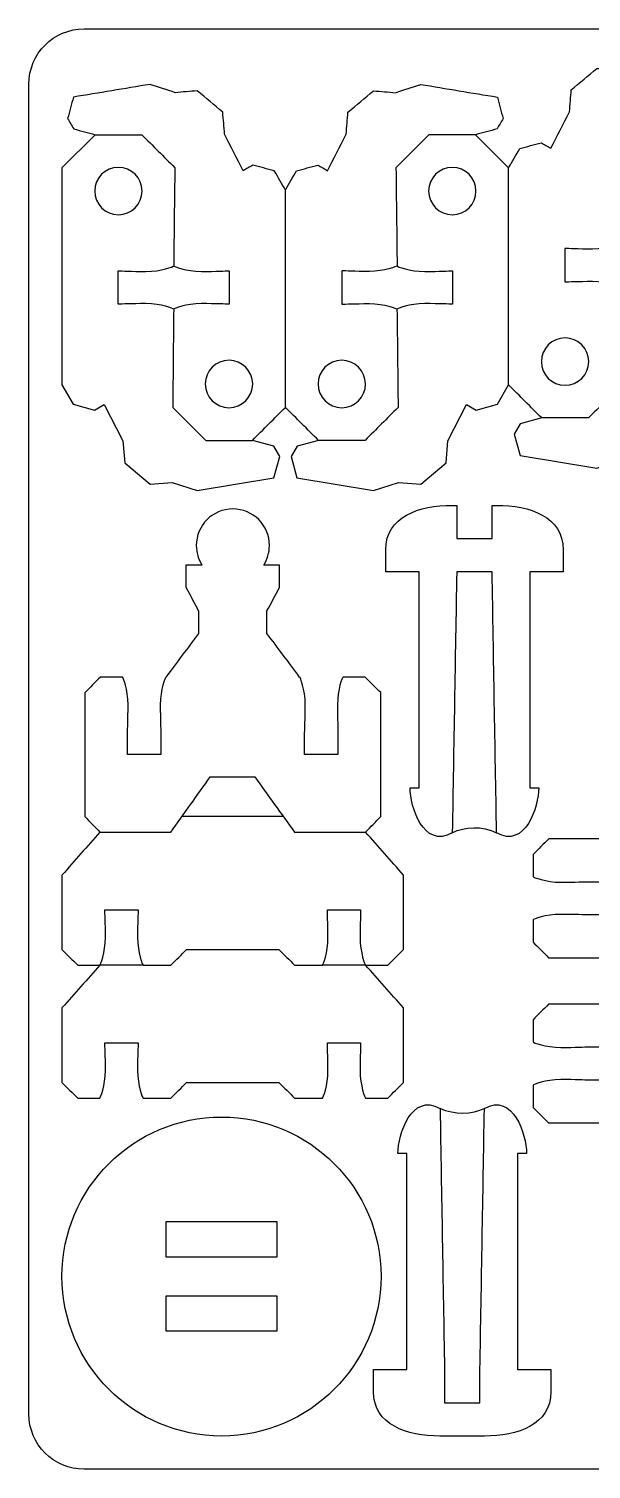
# Model space of a CAD drawing. Extents: x 0 to 680, y 0 to 410.
# Drawn here: x 0 to 50.8, y 280 to 410 of the extents above; entities that cross this region are included whole.
import ezdxf

# ---------------------------------------------------------------- set-up
doc = ezdxf.new("R2010")
doc.units = 0
doc.header["$MEASUREMENT"] = 0
doc.layers.add('DEFAULT', color=18, linetype='CONTINUOUS')

msp = doc.modelspace()

# ---------------------------------------------------------------- linework, layer by layer
at = {"layer": 'DEFAULT', "color": 1}
for points in [[(46.29, 374.88), (44.36, 374.36), (43.82, 373.42), (44.34, 371.48), (51.26, 370.34), (53.52, 371.09), (55.52, 370.91), (57.82, 372.84), (57.99, 374.84), (59.67, 378.12), (60.54, 377.62), (62.47, 378.14), (63.47, 379.88), (63.47, 395.27), (63.47, 399.49), (60.49, 402.47)], [(5.99, 400.45), (3, 397.47), (3, 393.25), (3, 377.86), (4.01, 376.13), (5.93, 375.6), (6.8, 376.1), (8.49, 372.82), (8.66, 370.83), (10.95, 368.9), (12.95, 369.07), (15.21, 368.32), (22.13, 369.47), (22.65, 371.4), (22.11, 372.34), (20.18, 372.86)], [(43.31, 397.47), (40.33, 400.45)], [(26.14, 372.86), (24.21, 372.34), (23.67, 371.4), (24.19, 369.47), (31.1, 368.32), (33.37, 369.07), (35.37, 368.9), (37.66, 370.83), (37.83, 372.82), (39.52, 376.1), (40.39, 375.6), (42.31, 376.13), (43.31, 377.86)], [(22.97, 338.91), (13.83, 338.91)]]:
    msp.add_lwpolyline(points, dxfattribs=at)
for points in [[(22.4, 299.15), (12.4, 299.15), (12.4, 302.35), (22.4, 302.35)], [(22.4, 295.65), (22.4, 292.45), (12.4, 292.45), (12.4, 295.65)]]:
    msp.add_lwpolyline(points, close=True, dxfattribs=at)
for points, knots in [([(5.01, 410), (2.24, 410), (0.01, 407.77), (0.01, 405), (0.01, 365), (0.01, 325), (0.01, 285), (0.01, 282.24), (2.24, 280), (5.01, 280), (75, 280), (145, 280), (215, 280), (217.77, 280), (220.01, 282.24), (220.01, 285), (220.01, 325), (220.01, 365), (220.01, 405), (220.01, 407.77), (217.77, 410), (215, 410), (145, 410), (75, 410), (5.01, 410)], [0, 0, 0, 0, 1, 1, 1, 341.157, 341.157, 341.157, 342.157, 342.157, 342.157, 937.432, 937.432, 937.432, 938.432, 938.432, 938.432, 1278.589, 1278.589, 1278.589, 1279.589, 1279.589, 1279.589, 1874.864, 1874.864, 1874.864, 1874.864]), ([(43.31, 382.07), (43.31, 380.67), (43.31, 379.26), (43.31, 377.86), (44.31, 376.86), (45.3, 375.87), (46.29, 374.88), (47.7, 374.88), (49.1, 374.88), (50.51, 374.88), (51.5, 375.87), (52.49, 376.86), (53.49, 377.86), (53.45, 380.81), (53.42, 383.77), (53.39, 386.72), (53.39, 386.78), (52.27, 387.22), (50.89, 387.22), (49.51, 387.22), (48.73, 387.17), (48.39, 387.17), (48.39, 388.17), (48.39, 389.17), (48.39, 390.17), (48.73, 390.17), (49.51, 390.12), (50.89, 390.12), (52.27, 390.12), (53.39, 390.57), (53.39, 390.63), (53.36, 393.58), (53.33, 396.53), (53.29, 399.49), (54.29, 400.48), (55.28, 401.47), (56.27, 402.47), (57.68, 402.47), (59.08, 402.47), (60.49, 402.47), (61.13, 402.64), (61.77, 402.81), (62.42, 402.99), (62.6, 403.3), (62.78, 403.61), (62.96, 403.93), (62.79, 404.57), (62.61, 405.22), (62.44, 405.86), (60.14, 406.24), (57.83, 406.62), (55.52, 407), (54.77, 406.75), (54.01, 406.51), (53.26, 406.26), (52.59, 406.31), (51.93, 406.37), (51.26, 406.43), (50.5, 405.79), (49.73, 405.14), (48.96, 404.5), (48.91, 403.84), (48.85, 403.17), (48.8, 402.51), (48.23, 401.41), (47.67, 400.32), (47.11, 399.22), (46.82, 399.39), (46.53, 399.56), (46.24, 399.72), (45.6, 399.55), (44.96, 399.37), (44.32, 399.2), (43.98, 398.62), (43.65, 398.05), (43.31, 397.47), (43.31, 392.34), (43.31, 387.21), (43.31, 382.07)], [43.638, 43.638, 43.638, 43.638, 55.59, 55.59, 55.59, 67.537983, 67.537983, 67.537983, 79.477983, 79.477983, 79.477983, 91.425967, 91.425967, 91.425967, 116.548527, 116.548527, 116.548527, 117.548527, 117.548527, 117.548527, 118.548527, 118.548527, 118.548527, 127.039527, 127.039527, 127.039527, 128.039527, 128.039527, 128.039527, 129.039527, 129.039527, 129.039527, 154.160077, 154.160077, 154.160077, 166.112303, 166.112303, 166.112303, 178.051303, 178.051303, 178.051303, 183.714605, 183.714605, 183.714605, 186.796893, 186.796893, 186.796893, 192.470631, 192.470631, 192.470631, 212.346488, 212.346488, 212.346488, 219.107778, 219.107778, 219.107778, 224.788948, 224.788948, 224.788948, 233.290661, 233.290661, 233.290661, 238.961926, 238.961926, 238.961926, 249.427778, 249.427778, 249.427778, 252.268201, 252.268201, 252.268201, 257.925493, 257.925493, 257.925493, 263.59768, 263.59768, 263.59768, 307.23568, 307.23568, 307.23568, 307.23568]), ([(23.16, 395.45), (22.83, 396.03), (22.49, 396.61), (22.16, 397.18), (21.52, 397.36), (20.87, 397.53), (20.23, 397.71), (19.94, 397.54), (19.65, 397.37), (19.36, 397.2), (18.8, 398.3), (18.24, 399.39), (17.68, 400.49), (17.62, 401.15), (17.56, 401.82), (17.51, 402.48), (16.74, 403.13), (15.98, 403.77), (15.21, 404.41), (14.55, 404.35), (13.88, 404.3), (13.21, 404.24), (12.46, 404.49), (11.7, 404.74), (10.95, 404.99), (8.64, 404.61), (6.34, 404.22), (4.03, 403.84), (3.86, 403.2), (3.69, 402.55), (3.51, 401.91), (3.69, 401.6), (3.88, 401.28), (4.06, 400.97), (4.7, 400.8), (5.34, 400.62), (5.99, 400.45), (7.39, 400.45), (8.79, 400.45), (10.2, 400.45), (11.19, 399.46), (12.19, 398.46), (13.18, 397.47), (13.15, 394.51), (13.11, 391.56), (13.08, 388.61), (13.08, 388.55), (14.2, 388.11), (15.58, 388.11), (16.96, 388.1), (17.74, 388.16), (18.08, 388.15), (18.08, 387.15), (18.08, 386.15), (18.08, 385.16), (17.74, 385.15), (16.96, 385.2), (15.58, 385.21), (14.2, 385.2), (13.08, 384.76), (13.08, 384.7), (13.05, 381.75), (13.02, 378.79), (12.99, 375.84), (13.98, 374.85), (14.97, 373.85), (15.97, 372.86), (17.37, 372.86), (18.77, 372.86), (20.18, 372.86), (21.17, 373.85), (22.17, 374.85), (23.16, 375.84)], [0, 0, 0, 0, 5.672187, 5.672187, 5.672187, 11.329479, 11.329479, 11.329479, 14.170902, 14.170902, 14.170902, 24.635841, 24.635841, 24.635841, 30.309267, 30.309267, 30.309267, 38.810215, 38.810215, 38.810215, 44.492382, 44.492382, 44.492382, 51.252095, 51.252095, 51.252095, 71.128939, 71.128939, 71.128939, 76.802676, 76.802676, 76.802676, 79.883232, 79.883232, 79.883232, 85.547572, 85.547572, 85.547572, 97.488572, 97.488572, 97.488572, 109.439383, 109.439383, 109.439383, 134.558944, 134.558944, 134.558944, 135.558944, 135.558944, 135.558944, 136.558944, 136.558944, 136.558944, 145.047944, 145.047944, 145.047944, 146.047944, 146.047944, 146.047944, 147.047944, 147.047944, 147.047944, 172.168504, 172.168504, 172.168504, 184.119316, 184.119316, 184.119316, 196.060316, 196.060316, 196.060316, 208.010421, 208.010421, 208.010421, 208.010421]), ([(23.16, 380.06), (23.16, 378.65), (23.16, 377.24), (23.16, 375.84), (24.15, 374.85), (25.15, 373.85), (26.14, 372.86), (27.54, 372.86), (28.95, 372.86), (30.35, 372.86), (31.35, 373.85), (32.34, 374.85), (33.33, 375.84), (33.3, 378.79), (33.27, 381.75), (33.23, 384.7), (33.23, 384.76), (32.12, 385.2), (30.74, 385.21), (29.35, 385.2), (28.58, 385.15), (28.24, 385.16), (28.24, 386.15), (28.24, 387.15), (28.24, 388.15), (28.58, 388.16), (29.35, 388.1), (30.74, 388.11), (32.12, 388.11), (33.24, 388.55), (33.24, 388.61), (33.21, 391.56), (33.17, 394.51), (33.14, 397.47), (34.13, 398.46), (35.13, 399.46), (36.12, 400.45), (37.52, 400.45), (38.93, 400.45), (40.33, 400.45), (40.98, 400.62), (41.62, 400.8), (42.26, 400.97), (42.44, 401.28), (42.62, 401.6), (42.81, 401.91), (42.63, 402.55), (42.46, 403.2), (42.29, 403.84), (39.98, 404.22), (37.67, 404.61), (35.37, 404.99), (34.61, 404.74), (33.86, 404.49), (33.1, 404.24), (32.44, 404.3), (31.77, 404.35), (31.11, 404.41), (30.34, 403.77), (29.58, 403.13), (28.81, 402.48), (28.75, 401.82), (28.7, 401.15), (28.64, 400.49), (28.08, 399.39), (27.52, 398.3), (26.96, 397.2), (26.67, 397.37), (26.38, 397.54), (26.09, 397.71), (25.45, 397.53), (24.8, 397.36), (24.16, 397.18), (23.83, 396.61), (23.49, 396.03), (23.16, 395.45), (23.16, 390.32), (23.16, 385.19), (23.16, 380.06)], [43.641, 43.641, 43.641, 43.641, 55.59, 55.59, 55.59, 67.540812, 67.540812, 67.540812, 79.480812, 79.480812, 79.480812, 91.431623, 91.431623, 91.431623, 116.552184, 116.552184, 116.552184, 117.552184, 117.552184, 117.552184, 118.552184, 118.552184, 118.552184, 127.041184, 127.041184, 127.041184, 128.041184, 128.041184, 128.041184, 129.041184, 129.041184, 129.041184, 154.159734, 154.159734, 154.159734, 166.109838, 166.109838, 166.109838, 178.049838, 178.049838, 178.049838, 183.714178, 183.714178, 183.714178, 186.794733, 186.794733, 186.794733, 192.468471, 192.468471, 192.468471, 212.344328, 212.344328, 212.344328, 219.104991, 219.104991, 219.104991, 224.786162, 224.786162, 224.786162, 233.287875, 233.287875, 233.287875, 238.961132, 238.961132, 238.961132, 249.426984, 249.426984, 249.426984, 252.268407, 252.268407, 252.268407, 257.9257, 257.9257, 257.9257, 263.597886, 263.597886, 263.597886, 307.238886, 307.238886, 307.238886, 307.238886]), ([(8.09, 397.5), (9.27, 397.5), (10.23, 396.54), (10.23, 395.36), (10.23, 394.18), (9.27, 393.22), (8.09, 393.22), (6.91, 393.22), (5.95, 394.18), (5.95, 395.36), (5.95, 396.55), (6.91, 397.5), (8.09, 397.5)], [1, 1, 1, 1, 2, 2, 2, 3, 3, 3, 4, 4, 4, 5, 5, 5, 5]), ([(40.36, 395.36), (40.37, 394.18), (39.41, 393.22), (38.23, 393.22), (37.05, 393.22), (36.09, 394.18), (36.09, 395.36), (36.09, 396.54), (37.04, 397.5), (38.23, 397.5), (39.4, 397.5), (40.36, 396.55), (40.36, 395.36)], [1, 1, 1, 1, 2, 2, 2, 3, 3, 3, 4, 4, 4, 5, 5, 5, 5]), ([(13.08, 384.7), (13.08, 384.76), (11.96, 385.2), (10.58, 385.2), (9.2, 385.21), (8.42, 385.15), (8.08, 385.16), (8.08, 386.15), (8.08, 387.15), (8.08, 388.15), (8.42, 388.16), (9.2, 388.11), (10.58, 388.1), (11.96, 388.11), (13.08, 388.55), (13.08, 388.61)], [0, 0, 0, 0, 1, 1, 1, 2, 2, 2, 10.489, 10.489, 10.489, 11.489, 11.489, 11.489, 12.489, 12.489, 12.489, 12.489]), ([(33.24, 388.61), (33.24, 388.55), (34.36, 388.11), (35.74, 388.1), (37.12, 388.11), (37.89, 388.16), (38.24, 388.15), (38.24, 387.15), (38.24, 386.15), (38.24, 385.16), (37.89, 385.15), (37.12, 385.21), (35.74, 385.2), (34.36, 385.2), (33.23, 384.76), (33.23, 384.7)], [0, 0, 0, 0, 1, 1, 1, 2, 2, 2, 10.489, 10.489, 10.489, 11.489, 11.489, 11.489, 12.489, 12.489, 12.489, 12.489]), ([(46.26, 379.96), (46.26, 381.15), (47.22, 382.1), (48.4, 382.11), (49.58, 382.11), (50.54, 381.15), (50.54, 379.97), (50.54, 378.79), (49.58, 377.83), (48.4, 377.83), (47.22, 377.83), (46.26, 378.78), (46.26, 379.96)], [1, 1, 1, 1, 2, 2, 2, 3, 3, 3, 4, 4, 4, 5, 5, 5, 5]), ([(18.07, 375.81), (16.89, 375.81), (15.93, 376.77), (15.93, 377.95), (15.93, 379.13), (16.89, 380.09), (18.08, 380.09), (19.25, 380.08), (20.21, 379.13), (20.21, 377.95), (20.21, 376.76), (19.25, 375.81), (18.07, 375.81)], [1, 1, 1, 1, 2, 2, 2, 3, 3, 3, 4, 4, 4, 5, 5, 5, 5]), ([(26.11, 377.95), (26.1, 379.13), (27.06, 380.08), (28.24, 380.09), (29.42, 380.09), (30.38, 379.13), (30.39, 377.95), (30.39, 376.77), (29.43, 375.81), (28.25, 375.81), (27.07, 375.81), (26.11, 376.76), (26.11, 377.95)], [1, 1, 1, 1, 2, 2, 2, 3, 3, 3, 4, 4, 4, 5, 5, 5, 5]), ([(30.4, 337.49), (28.27, 337.49), (26.13, 337.5), (23.99, 337.5), (22.79, 339.16), (21.59, 340.83), (20.39, 342.5), (19.05, 342.5), (17.72, 342.5), (16.38, 342.5), (15.2, 340.83), (14.01, 339.16), (12.82, 337.5), (10.69, 337.5), (8.55, 337.49), (6.42, 337.49), (5.97, 337.97), (5.51, 338.44), (5.06, 338.91), (5.06, 342.64), (5.06, 346.36), (5.06, 350.08), (5.53, 350.56), (6, 351.03), (6.47, 351.5), (7.13, 351.5), (7.8, 351.5), (8.46, 351.5), (8.52, 351.5), (8.96, 350.38), (8.96, 349), (8.96, 347.61), (8.92, 346.84), (8.92, 346.5), (8.92, 345.83), (8.92, 345.16), (8.92, 344.5), (9.92, 344.5), (10.92, 344.5), (11.92, 344.5), (11.92, 345.16), (11.92, 345.83), (11.92, 346.49), (11.92, 346.83), (11.87, 347.61), (11.87, 349), (11.87, 350.38), (12.32, 351.49), (12.38, 351.49), (13.36, 352.81), (14.35, 354.12), (15.33, 355.44), (15.33, 356.11), (15.33, 356.78), (15.33, 357.45), (14.95, 358.17), (14.57, 358.89), (14.19, 359.61), (14.19, 360.28), (14.19, 360.95), (14.19, 361.61), (14.67, 361.61), (15.15, 361.61), (15.63, 361.61), (15.31, 362.12), (15.12, 362.73), (15.12, 363.38), (15.12, 365.2), (16.6, 366.67), (18.42, 366.67), (20.24, 366.67), (21.72, 365.2), (21.72, 363.38), (21.72, 362.73), (21.53, 362.12), (21.21, 361.61), (21.69, 361.61), (22.16, 361.61), (22.64, 361.61), (22.64, 360.95), (22.64, 360.28), (22.64, 359.62), (22.26, 358.9), (21.88, 358.18), (21.49, 357.46), (21.49, 356.79), (21.49, 356.11), (21.49, 355.44), (22.48, 354.13), (23.46, 352.81), (24.44, 351.5), (24.5, 351.5), (24.95, 350.38), (24.95, 349), (24.95, 347.61), (24.9, 346.84), (24.9, 346.5), (24.9, 345.83), (24.9, 345.16), (24.9, 344.5), (25.9, 344.5), (26.9, 344.5), (27.9, 344.5), (27.9, 345.17), (27.9, 345.83), (27.9, 346.49), (27.9, 346.83), (27.86, 347.61), (27.86, 348.99), (27.86, 350.38), (28.3, 351.49), (28.36, 351.49), (29.03, 351.49), (29.69, 351.49), (30.35, 351.49), (30.82, 351.03), (31.29, 350.56), (31.76, 350.09), (31.76, 346.36), (31.76, 342.64), (31.76, 338.92), (31.31, 338.44), (30.85, 337.97), (30.4, 337.49)], [0, 0, 0, 0, 18.157003, 18.157003, 18.157003, 35.642364, 35.642364, 35.642364, 46.982364, 46.982364, 46.982364, 64.387331, 64.387331, 64.387331, 82.542334, 82.542334, 82.542334, 88.11133, 88.11133, 88.11133, 119.77933, 119.77933, 119.77933, 125.450326, 125.450326, 125.450326, 131.071326, 131.071326, 131.071326, 132.071326, 132.071326, 132.071326, 133.071326, 133.071326, 133.071326, 138.732337, 138.732337, 138.732337, 147.231337, 147.231337, 147.231337, 152.882337, 152.882337, 152.882337, 153.882337, 153.882337, 153.882337, 154.882337, 154.882337, 154.882337, 168.841955, 168.841955, 168.841955, 174.550955, 174.550955, 174.550955, 181.475174, 181.475174, 181.475174, 187.145174, 187.145174, 187.145174, 191.244174, 191.244174, 191.244174, 192.244174, 192.244174, 192.244174, 193.244174, 193.244174, 193.244174, 194.244174, 194.244174, 194.244174, 195.244174, 195.244174, 195.244174, 199.293174, 199.293174, 199.293174, 204.954174, 204.954174, 204.954174, 211.878912, 211.878912, 211.878912, 217.587912, 217.587912, 217.587912, 231.54194, 231.54194, 231.54194, 232.54194, 232.54194, 232.54194, 233.54194, 233.54194, 233.54194, 239.21194, 239.21194, 239.21194, 247.73294, 247.73294, 247.73294, 253.371947, 253.371947, 253.371947, 254.371947, 254.371947, 254.371947, 255.371947, 255.371947, 255.371947, 261.012947, 261.012947, 261.012947, 266.654953, 266.654953, 266.654953, 298.322953, 298.322953, 298.322953, 303.900585, 303.900585, 303.900585, 303.900585]), ([(32.22, 360.99), (33.22, 360.99), (34.22, 360.99), (35.22, 360.99), (35.22, 354.49), (35.22, 347.99), (35.22, 341.49), (34.95, 341.49), (34.68, 341.49), (34.41, 341.49), (34.41, 339.83), (35.61, 335.97), (38.22, 337.43), (38.35, 345.28), (38.49, 353.14), (38.62, 360.99), (39.69, 360.99), (40.75, 360.99), (41.82, 360.99), (41.95, 353.14), (42.08, 345.28), (42.22, 337.43), (44.82, 335.97), (46.02, 339.83), (46.02, 341.49), (45.75, 341.49), (45.48, 341.49), (45.22, 341.49), (45.22, 347.99), (45.22, 354.49), (45.22, 360.99), (46.22, 360.99), (47.22, 360.99), (48.22, 360.99), (48.22, 361.66), (48.22, 362.32), (48.22, 362.99), (48.22, 365.99), (45.22, 366.99), (42.22, 366.99), (42.09, 366.99), (41.96, 366.99), (41.82, 366.99), (41.82, 365.99), (41.82, 364.99), (41.82, 363.99), (40.75, 363.99), (39.69, 363.99), (38.62, 363.99), (38.62, 364.99), (38.62, 365.99), (38.62, 366.99), (38.49, 366.99), (38.35, 366.99), (38.22, 366.99), (35.22, 366.99), (32.22, 365.99), (32.22, 362.99), (32.22, 362.32), (32.22, 361.66), (32.22, 360.99)], [5.67, 5.67, 5.67, 5.67, 14.169, 14.169, 14.169, 69.456, 69.456, 69.456, 71.73, 71.73, 71.73, 72.73, 72.73, 72.73, 139.52678, 139.52678, 139.52678, 148.59278, 148.59278, 148.59278, 215.389356, 215.389356, 215.389356, 216.389356, 216.389356, 216.389356, 218.668356, 218.668356, 218.668356, 273.95536, 273.95536, 273.95536, 282.45136, 282.45136, 282.45136, 288.12136, 288.12136, 288.12136, 289.12136, 289.12136, 289.12136, 290.25336, 290.25336, 290.25336, 298.75536, 298.75536, 298.75536, 307.83136, 307.83136, 307.83136, 316.333364, 316.333364, 316.333364, 317.485364, 317.485364, 317.485364, 318.485364, 318.485364, 318.485364, 324.155364, 324.155364, 324.155364, 324.155364]), ([(61.23, 344.47), (60.21, 343.97), (59.18, 343.48), (58.16, 342.98), (58.16, 342.5), (58.16, 342.02), (58.16, 341.55), (57.28, 340), (56.4, 338.45), (55.52, 336.9), (52.66, 336.9), (49.79, 336.9), (46.93, 336.9), (46.46, 336.43), (45.99, 335.96), (45.52, 335.49), (45.52, 334.82), (45.52, 334.15), (45.52, 333.49), (45.52, 333.43), (46.64, 332.98), (48.01, 332.98), (49.4, 332.98), (50.17, 333.03), (50.52, 333.03), (51.18, 333.03), (51.85, 333.02), (52.51, 333.02), (52.51, 332.02), (52.51, 331.02), (52.51, 330.02), (51.85, 330.03), (51.18, 330.03), (50.51, 330.03), (50.17, 330.03), (49.39, 330.08), (48.01, 330.08), (46.64, 330.08), (45.51, 329.63), (45.51, 329.58), (45.51, 328.91), (45.51, 328.25), (45.51, 327.58), (45.98, 327.11), (46.45, 326.64), (46.92, 326.17), (49.79, 326.17), (52.65, 326.17), (55.51, 326.17), (55.94, 326.59), (56.36, 327.01), (56.78, 327.44), (57.61, 327.44), (58.43, 327.44), (59.25, 327.44), (59.73, 326.97), (60.2, 326.5), (60.67, 326.02), (60.67, 325.96), (61.79, 325.52), (63.17, 325.52), (64.55, 325.52), (65.32, 325.57), (65.67, 325.57), (66.33, 325.56), (67, 325.56), (67.66, 325.56), (67.66, 324.56), (67.66, 323.56), (67.66, 322.56), (67, 322.57), (66.33, 322.57), (65.66, 322.57), (65.32, 322.57), (64.54, 322.62), (63.16, 322.62), (61.78, 322.62), (60.66, 322.17), (60.66, 322.12), (60.19, 321.65), (59.72, 321.18), (59.25, 320.7), (58.42, 320.7), (57.6, 320.7), (56.78, 320.7), (56.35, 321.13), (55.93, 321.55), (55.51, 321.98), (52.65, 321.98), (49.78, 321.98), (46.92, 321.98), (46.45, 321.51), (45.98, 321.03), (45.51, 320.56), (45.51, 319.9), (45.51, 319.23), (45.51, 318.57), (45.51, 318.51), (46.63, 318.07), (48.01, 318.07), (49.39, 318.07), (50.17, 318.12), (50.51, 318.12), (51.18, 318.12), (51.84, 318.12), (52.51, 318.12), (52.51, 317.12), (52.51, 316.12), (52.51, 315.12), (51.84, 315.12), (51.18, 315.12), (50.51, 315.12), (50.17, 315.12), (49.39, 315.17), (48.01, 315.17), (46.63, 315.16), (45.51, 314.72), (45.51, 314.66), (45.51, 313.99), (45.51, 313.32), (45.51, 312.66), (45.98, 312.19), (46.45, 311.72), (46.92, 311.25), (49.79, 311.25), (52.65, 311.25), (55.51, 311.25), (56.4, 309.7), (57.28, 308.15), (58.16, 306.6), (58.16, 306.12), (58.16, 305.64), (58.16, 305.17), (59.18, 304.67), (60.21, 304.17), (61.23, 303.68)], [0, 0, 0, 0, 9.657641, 9.657641, 9.657641, 13.718641, 13.718641, 13.718641, 28.873472, 28.873472, 28.873472, 53.213472, 53.213472, 53.213472, 58.883761, 58.883761, 58.883761, 64.553761, 64.553761, 64.553761, 65.553761, 65.553761, 65.553761, 66.553761, 66.553761, 66.553761, 72.21477, 72.21477, 72.21477, 80.71477, 80.71477, 80.71477, 86.384779, 86.384779, 86.384779, 87.384779, 87.384779, 87.384779, 88.384779, 88.384779, 88.384779, 94.056779, 94.056779, 94.056779, 99.719293, 99.719293, 99.719293, 124.066293, 124.066293, 124.066293, 129.16595, 129.16595, 129.16595, 136.16595, 136.16595, 136.16595, 141.836946, 141.836946, 141.836946, 142.836946, 142.836946, 142.836946, 143.836946, 143.836946, 143.836946, 149.496957, 149.496957, 149.496957, 157.994957, 157.994957, 157.994957, 163.664996, 163.664996, 163.664996, 164.664996, 164.664996, 164.664996, 165.664996, 165.664996, 165.664996, 171.334578, 171.334578, 171.334578, 178.334578, 178.334578, 178.334578, 183.430703, 183.430703, 183.430703, 207.770703, 207.770703, 207.770703, 213.442406, 213.442406, 213.442406, 219.102406, 219.102406, 219.102406, 220.102406, 220.102406, 220.102406, 221.102406, 221.102406, 221.102406, 226.772415, 226.772415, 226.772415, 235.272415, 235.272415, 235.272415, 240.932415, 240.932415, 240.932415, 241.932415, 241.932415, 241.932415, 242.932415, 242.932415, 242.932415, 248.602415, 248.602415, 248.602415, 254.259269, 254.259269, 254.259269, 278.608269, 278.608269, 278.608269, 293.753663, 293.753663, 293.753663, 297.833663, 297.833663, 297.833663, 307.502684, 307.502684, 307.502684, 307.502684]), ([(6.42, 337.49), (5.28, 336.2), (4.14, 334.92), (3, 333.63), (3, 331.39), (3, 329.15), (3, 326.9), (3.48, 326.43), (3.95, 325.96), (4.42, 325.49), (5.09, 325.49), (5.75, 325.49), (6.42, 325.49), (6.47, 325.49), (6.92, 326.61), (6.92, 327.99), (6.92, 329.37), (6.87, 330.15), (6.87, 330.49), (7.87, 330.49), (8.87, 330.49), (9.87, 330.49), (9.87, 330.15), (9.82, 329.38), (9.82, 327.99), (9.82, 326.61), (10.26, 325.49), (10.32, 325.49), (11.16, 325.49), (11.99, 325.49), (12.82, 325.49), (13.3, 325.96), (13.77, 326.44), (14.24, 326.91), (17.02, 326.91), (19.8, 326.91), (22.58, 326.91), (23.05, 326.44), (23.52, 325.96), (23.99, 325.49), (24.83, 325.49), (25.66, 325.49), (26.5, 325.49), (26.56, 325.49), (27, 326.61), (27, 327.99), (27, 329.38), (26.95, 330.15), (26.95, 330.49), (27.95, 330.49), (28.95, 330.49), (29.95, 330.49), (29.95, 330.15), (29.9, 329.37), (29.9, 327.99), (29.9, 326.61), (30.35, 325.49), (30.4, 325.49), (31.07, 325.49), (31.73, 325.49), (32.4, 325.49), (32.87, 325.96), (33.34, 326.43), (33.81, 326.9), (33.81, 329.15), (33.81, 331.39), (33.81, 333.63), (32.68, 334.92), (31.54, 336.2), (30.4, 337.49)], [0, 0, 0, 0, 14.621311, 14.621311, 14.621311, 33.679311, 33.679311, 33.679311, 39.3496, 39.3496, 39.3496, 45.0186, 45.0186, 45.0186, 46.0186, 46.0186, 46.0186, 47.0186, 47.0186, 47.0186, 55.518621, 55.518621, 55.518621, 56.518621, 56.518621, 56.518621, 57.518621, 57.518621, 57.518621, 64.603621, 64.603621, 64.603621, 70.274618, 70.274618, 70.274618, 93.918618, 93.918618, 93.918618, 99.587493, 99.587493, 99.587493, 106.675493, 106.675493, 106.675493, 107.675493, 107.675493, 107.675493, 108.675493, 108.675493, 108.675493, 117.175515, 117.175515, 117.175515, 118.175515, 118.175515, 118.175515, 119.175515, 119.175515, 119.175515, 124.844515, 124.844515, 124.844515, 130.514097, 130.514097, 130.514097, 149.572097, 149.572097, 149.572097, 164.192745, 164.192745, 164.192745, 164.192745]), ([(10.32, 325.49), (9.02, 325.49), (7.72, 325.49), (6.42, 325.49), (5.28, 324.2), (4.14, 322.92), (3, 321.63), (3, 319.39), (3, 317.14), (3, 314.9), (3.48, 314.43), (3.95, 313.96), (4.42, 313.49), (5.09, 313.49), (5.75, 313.49), (6.42, 313.49), (6.47, 313.49), (6.92, 314.61), (6.92, 315.99), (6.92, 317.37), (6.87, 318.15), (6.87, 318.49), (7.87, 318.49), (8.87, 318.49), (9.87, 318.49), (9.87, 318.15), (9.82, 317.38), (9.82, 315.99), (9.82, 314.61), (10.26, 313.49), (10.32, 313.49), (11.16, 313.49), (11.99, 313.49), (12.82, 313.49), (13.3, 313.96), (13.77, 314.44), (14.24, 314.91), (17.02, 314.91), (19.8, 314.91), (22.58, 314.91), (23.05, 314.44), (23.52, 313.96), (23.99, 313.49), (24.83, 313.49), (25.66, 313.49), (26.5, 313.49), (26.56, 313.49), (27, 314.61), (27, 315.99), (27, 317.38), (26.95, 318.15), (26.95, 318.49), (27.95, 318.49), (28.95, 318.49), (29.95, 318.49), (29.95, 318.15), (29.9, 317.37), (29.9, 315.99), (29.9, 314.61), (30.35, 313.48), (30.4, 313.49), (31.07, 313.49), (31.73, 313.49), (32.4, 313.49), (32.87, 313.96), (33.34, 314.43), (33.81, 314.9), (33.81, 317.14), (33.81, 319.39), (33.81, 321.63), (32.68, 322.92), (31.54, 324.2), (30.4, 325.49), (29.1, 325.49), (27.8, 325.49), (26.5, 325.49)], [0, 0, 0, 0, 11.07, 11.07, 11.07, 25.691311, 25.691311, 25.691311, 44.751311, 44.751311, 44.751311, 50.4216, 50.4216, 50.4216, 56.0906, 56.0906, 56.0906, 57.0906, 57.0906, 57.0906, 58.0906, 58.0906, 58.0906, 66.590621, 66.590621, 66.590621, 67.590621, 67.590621, 67.590621, 68.590621, 68.590621, 68.590621, 75.674621, 75.674621, 75.674621, 81.347739, 81.347739, 81.347739, 104.990739, 104.990739, 104.990739, 110.661736, 110.661736, 110.661736, 117.749736, 117.749736, 117.749736, 118.749736, 118.749736, 118.749736, 119.749736, 119.749736, 119.749736, 128.249757, 128.249757, 128.249757, 129.249757, 129.249757, 129.249757, 130.249757, 130.249757, 130.249757, 135.919757, 135.919757, 135.919757, 141.589339, 141.589339, 141.589339, 160.649339, 160.649339, 160.649339, 175.28065, 175.28065, 175.28065, 186.349654, 186.349654, 186.349654, 186.349654]), ([(31.12, 287), (31.12, 284), (34.12, 283), (37.11, 283), (38.45, 283), (39.79, 283), (41.12, 283), (44.12, 283), (47.12, 284), (47.12, 287), (47.12, 287.67), (47.12, 288.34), (47.12, 289), (46.12, 289), (45.12, 289), (44.12, 289), (44.12, 295.51), (44.12, 302.01), (44.12, 308.51), (44.39, 308.51), (44.65, 308.51), (44.92, 308.51), (44.92, 310.17), (43.72, 314.02), (41.12, 312.57), (40.99, 304.71), (40.85, 296.86), (40.72, 289), (40.72, 288), (40.72, 287), (40.72, 286), (39.65, 286), (38.58, 286), (37.52, 286), (37.52, 287), (37.52, 288), (37.52, 289), (37.39, 296.86), (37.25, 304.71), (37.12, 312.57), (34.52, 314.02), (33.32, 310.17), (33.32, 308.51), (33.59, 308.51), (33.85, 308.51), (34.12, 308.51), (34.12, 302.01), (34.12, 295.51), (34.12, 289), (33.12, 289), (32.12, 289), (31.12, 289), (31.12, 288.34), (31.12, 287.67), (31.12, 287)], [5.668, 5.668, 5.668, 5.668, 6.668, 6.668, 6.668, 18.025, 18.025, 18.025, 19.025, 19.025, 19.025, 24.693, 24.693, 24.693, 33.197, 33.197, 33.197, 88.488, 88.488, 88.488, 90.757, 90.757, 90.757, 91.757, 91.757, 91.757, 158.557762, 158.557762, 158.557762, 167.061762, 167.061762, 167.061762, 176.136762, 176.136762, 176.136762, 184.640766, 184.640766, 184.640766, 251.441307, 251.441307, 251.441307, 252.441307, 252.441307, 252.441307, 254.714307, 254.714307, 254.714307, 310.005309, 310.005309, 310.005309, 318.509309, 318.509309, 318.509309, 324.177309, 324.177309, 324.177309, 324.177309]), ([(17.4, 311.79), (9.45, 311.79), (3, 305.35), (3, 297.4), (3, 289.45), (9.45, 283), (17.4, 283), (25.35, 283), (31.79, 289.45), (31.79, 297.4), (31.79, 305.35), (25.35, 311.79), (17.4, 311.79)], [1, 1, 1, 1, 2, 2, 2, 3, 3, 3, 4, 4, 4, 5, 5, 5, 5])]:
    msp.add_open_spline(points, degree=3, knots=knots, dxfattribs=at)
for points in [[(38.22, 337.43), (39.35, 338.05), (40.91, 338.07), (42.22, 337.43)], [(41.12, 312.57), (39.99, 311.95), (38.43, 311.93), (37.12, 312.57)]]:
    msp.add_open_spline(points, degree=3, dxfattribs=at)

doc.saveas('drawing.dxf')
